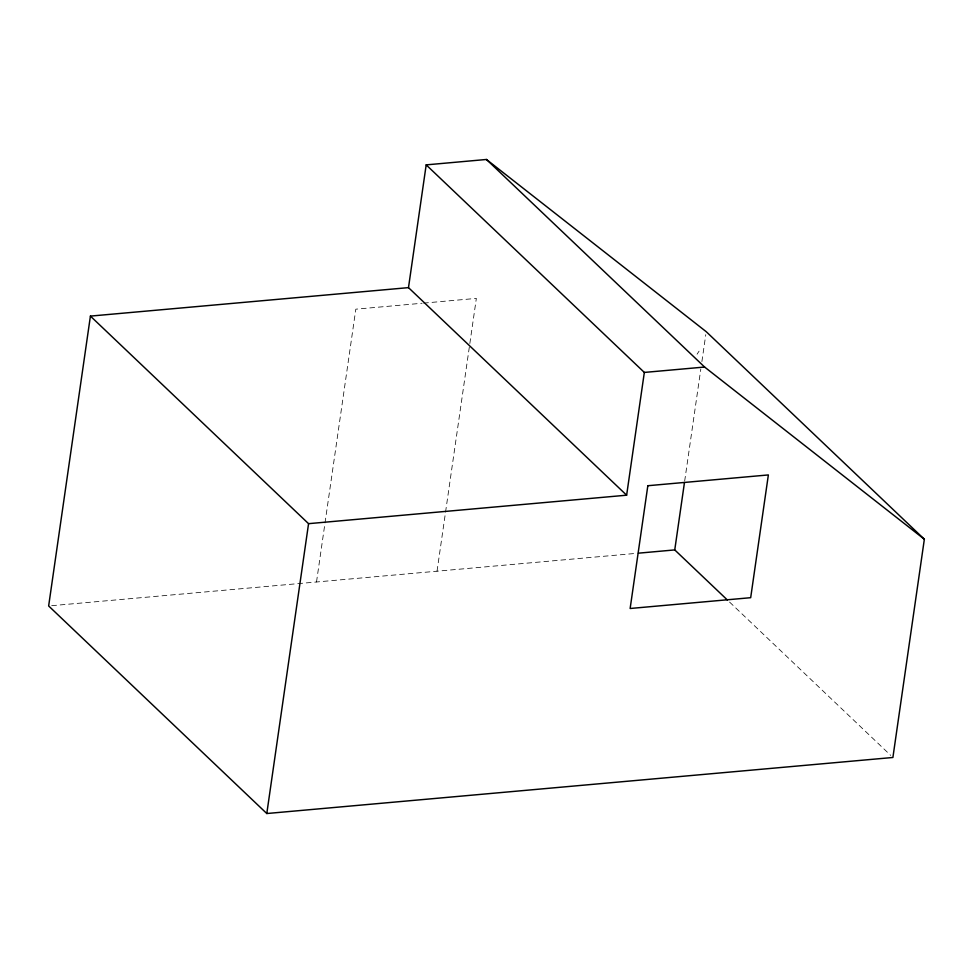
<?xml version="1.0" encoding="UTF-8"?>
<svg xmlns="http://www.w3.org/2000/svg" width="973" height="973" viewBox="0 0 973 973"><rect width="100%" height="100%" fill="white"/><g stroke="black" fill="none" stroke-linecap="round" stroke-linejoin="round"><path stroke-width="0.73" stroke-dasharray="4.87 3.65" d="M316.505 581.988L355.814 309.183L422.112 303.248M437.035 571.2L476.344 298.395L423.62 303.114M684.664 481.161L700.815 369.047M701.898 361.567L705.778 334.663M697.082 354.172L699.076 351.156M51.678 605.692L635.381 553.442M729.568 602.068L890.709 755.389"/><path stroke-width="1.46" d="M408.49 287.631L90.416 316.103L48.65 605.96L266.797 813.525L892.898 757.481L924.35 539.237L706.203 331.671L486.451 159.475L426.186 164.875L408.49 287.631L626.636 495.196L644.333 372.428L426.186 164.875M266.797 813.525L308.563 523.669L90.416 316.103M727.378 599.988L674.751 549.915L684.445 482.657M644.333 372.428L704.598 367.04L924.35 539.237M308.563 523.669L626.636 495.196M638.41 553.175L674.751 549.915M486.451 159.475L704.598 367.04M647.836 485.722L630.139 608.49L750.682 597.69L768.366 474.933L647.836 485.722"/></g></svg>
